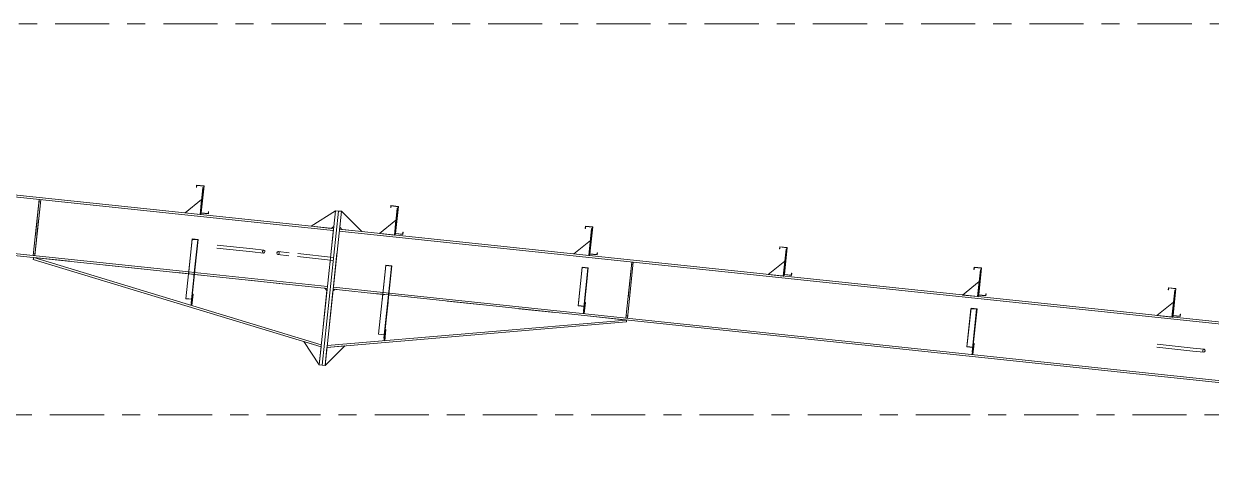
# Model space of a CAD drawing. Header units: millimetres. Extents: x -49 to 773, y -73 to 501.
# Drawn here: x 312.6 to 378.4, y 88.7 to 113.5 of the extents above; entities that cross this region are included whole.
import ezdxf

# ---------------------------------------------------------------- set-up
doc = ezdxf.new("R2010")
doc.units = ezdxf.units.MM
for name, pattern in [('XKITLINE00', [0]), ('XKITLINE02', [4, 2, -2]), ('XKITLINE03', [6, 3, -1, 1, -1])]:
    doc.linetypes.add(name, pattern=pattern)
doc.layers.add('Part', color=2, linetype='Continuous', lineweight=0)
doc.layers.add('S-grid', color=1, linetype='Continuous', lineweight=0)

# ---------------------------------------------------------------- blocks, each defined once
blk = doc.blocks.new('*A78')
at = {"layer": 'Part'}
blk.add_hatch(color=3, dxfattribs=at).paths.add_polyline_path([(332.621, 100.141), (332.624, 100.17), (332.955, 100.135), (332.895, 99.563), (332.878, 99.565), (332.936, 100.108)], flags=17)
blk = doc.blocks.new('*A79')
at = {"layer": 'Part'}
blk.add_hatch(color=3, dxfattribs=at).paths.add_polyline_path([(321.881, 101.593), (321.883, 101.619), (322.215, 101.584), (322.16, 101.064), (322.143, 101.066), (322.195, 101.56)], flags=17)
blk = doc.blocks.new('*A81')
at = {"layer": 'Part'}
blk.add_hatch(color=3, dxfattribs=at).paths.add_polyline_path([(343.502, 100.027), (343.504, 100.048), (343.836, 100.013), (343.792, 99.593), (343.775, 99.595), (343.817, 99.994)], flags=17)
blk = doc.blocks.new('*A93')
at = {"layer": 'Part'}
blk.add_hatch(color=3, dxfattribs=at).paths.add_polyline_path([(355.091, 99.611), (355.102, 99.721), (355.117, 99.719), (355.104, 99.595), (354.69, 99.639), (354.847, 101.132), (354.463, 101.173), (354.451, 101.063), (354.436, 101.065), (354.449, 101.189), (354.864, 101.145), (354.706, 99.652)], flags=17)
blk = doc.blocks.new('*A94')
at = {"layer": 'Part'}
blk.add_hatch(color=3, dxfattribs=at).paths.add_polyline_path([(355.091, 99.611), (355.102, 99.721), (355.117, 99.719), (355.104, 99.595), (354.69, 99.639), (354.847, 101.132), (354.463, 101.173), (354.451, 101.063), (354.436, 101.065), (354.449, 101.189), (354.864, 101.145), (354.706, 99.652)], flags=17)
blk = doc.blocks.new('*A95')
at = {"layer": 'Part'}
blk.add_hatch(color=3, dxfattribs=at).paths.add_polyline_path([(344.317, 100.748), (344.329, 100.857), (344.344, 100.856), (344.331, 100.731), (343.916, 100.775), (344.074, 102.268), (343.689, 102.309), (343.678, 102.199), (343.663, 102.201), (343.676, 102.325), (344.09, 102.282), (343.933, 100.788)], flags=17)
blk = doc.blocks.new('*A96')
at = {"layer": 'Part'}
blk.add_hatch(color=3, dxfattribs=at).paths.add_polyline_path([(344.317, 100.748), (344.329, 100.857), (344.344, 100.856), (344.331, 100.731), (343.916, 100.775), (344.074, 102.268), (343.689, 102.309), (343.678, 102.199), (343.663, 102.201), (343.676, 102.325), (344.09, 102.282), (343.933, 100.788)], flags=17)
blk = doc.blocks.new('*A97')
at = {"layer": 'Part'}
blk.add_hatch(color=3, dxfattribs=at).paths.add_polyline_path([(333.544, 101.884), (333.555, 101.993), (333.57, 101.992), (333.557, 101.868), (333.143, 101.911), (333.3, 103.405), (332.916, 103.445), (332.904, 103.336), (332.889, 103.337), (332.902, 103.462), (333.317, 103.418), (333.159, 101.925)], flags=17)
blk = doc.blocks.new('*A98')
at = {"layer": 'Part'}
blk.add_hatch(color=3, dxfattribs=at).paths.add_polyline_path([(333.544, 101.884), (333.555, 101.993), (333.57, 101.992), (333.557, 101.868), (333.143, 101.911), (333.3, 103.405), (332.916, 103.445), (332.904, 103.336), (332.889, 103.337), (332.902, 103.462), (333.317, 103.418), (333.159, 101.925)], flags=17)
blk = doc.blocks.new('*A99')
at = {"layer": 'Part'}
blk.add_hatch(color=3, dxfattribs=at).paths.add_polyline_path([(322.77, 103.02), (322.782, 103.13), (322.797, 103.128), (322.784, 103.004), (322.369, 103.048), (322.527, 104.541), (322.142, 104.582), (322.131, 104.472), (322.116, 104.474), (322.129, 104.598), (322.543, 104.554), (322.386, 103.061)], flags=17)
blk = doc.blocks.new('*A100')
at = {"layer": 'Part'}
blk.add_hatch(color=3, dxfattribs=at).paths.add_polyline_path([(322.77, 103.02), (322.782, 103.13), (322.797, 103.128), (322.784, 103.004), (322.369, 103.048), (322.527, 104.541), (322.142, 104.582), (322.131, 104.472), (322.116, 104.474), (322.129, 104.598), (322.543, 104.554), (322.386, 103.061)], flags=17)
blk = doc.blocks.new('*A107')
at = {"layer": 'Part'}
blk.add_hatch(color=3, dxfattribs=at).paths.add_polyline_path([(365.049, 97.754), (365.052, 97.775), (365.383, 97.74), (365.339, 97.32), (365.322, 97.322), (365.364, 97.721)], flags=17)
blk = doc.blocks.new('*A129')
at = {"layer": 'Part'}
blk.add_hatch(color=3, dxfattribs=at).paths.add_polyline_path([(376.638, 97.339), (376.65, 97.448), (376.664, 97.446), (376.651, 97.322), (376.237, 97.366), (376.395, 98.859), (376.01, 98.9), (375.998, 98.79), (375.984, 98.792), (375.997, 98.916), (376.411, 98.873), (376.253, 97.379)], flags=17)
blk = doc.blocks.new('*A130')
at = {"layer": 'Part'}
blk.add_hatch(color=3, dxfattribs=at).paths.add_polyline_path([(376.638, 97.339), (376.65, 97.448), (376.664, 97.446), (376.651, 97.322), (376.237, 97.366), (376.395, 98.859), (376.01, 98.9), (375.998, 98.79), (375.984, 98.792), (375.997, 98.916), (376.411, 98.873), (376.253, 97.379)], flags=17)
blk = doc.blocks.new('*A131')
at = {"layer": 'Part'}
blk.add_hatch(color=3, dxfattribs=at).paths.add_polyline_path([(365.864, 98.475), (365.876, 98.584), (365.891, 98.583), (365.878, 98.459), (365.463, 98.502), (365.621, 99.996), (365.236, 100.036), (365.225, 99.927), (365.21, 99.928), (365.223, 100.053), (365.637, 100.009), (365.48, 98.516)], flags=17)
blk = doc.blocks.new('*A132')
at = {"layer": 'Part'}
blk.add_hatch(color=3, dxfattribs=at).paths.add_polyline_path([(365.864, 98.475), (365.876, 98.584), (365.891, 98.583), (365.878, 98.459), (365.463, 98.502), (365.621, 99.996), (365.236, 100.036), (365.225, 99.927), (365.21, 99.928), (365.223, 100.053), (365.637, 100.009), (365.48, 98.516)], flags=17)
blk = doc.blocks.new('*A401')
at = {"layer": 'S-grid', "color": 1, "linetype": 'XKITLINE03', "lineweight": 0}
blk.add_line((278.287, 113.542), (490.573, 113.542), dxfattribs=at)
blk = doc.blocks.new('*A402')
at = {"layer": 'S-grid', "color": 1, "linetype": 'XKITLINE03', "lineweight": 0}
blk.add_line((-10, 91.875), (438.813, 91.875), dxfattribs=at)
blk = doc.blocks.new('*A700')
at = {"layer": 'Part', "color": 7, "linetype": 'XKITLINE02', "lineweight": 0}
for p, q in [((329.698, 98.839), (330.048, 102.154)), ((332.784, 98.513), (332.453, 98.548)), ((332.796, 98.621), (332.464, 98.656)), ((429.138, 91.702), (425.388, 88.746)), ((418.984, 89.53), (418.653, 89.565)), ((418.973, 89.423), (418.641, 89.458))]:
    blk.add_line(p, q, dxfattribs=at)
at = {"layer": 'Part', "color": 2, "linetype": 'XKITLINE00', "lineweight": 0}
for p, q in [((429.016, 91.606), (330.037, 102.046)), ((330.048, 102.154), (429.138, 91.702)), ((332.453, 98.548), (329.698, 98.839)), ((332.464, 98.656), (329.71, 98.947)), ((418.641, 89.458), (332.784, 98.513)), ((418.653, 89.565), (332.796, 98.621)), ((425.509, 88.842), (418.984, 89.53)), ((425.388, 88.746), (418.973, 89.423))]:
    blk.add_line(p, q, dxfattribs=at)
blk = doc.blocks.new('*A749')
at = {"layer": 'Part', "color": 7, "linetype": 'XKITLINE02', "lineweight": 0}
for p, q in [((257.071, 109.742), (256.744, 106.643)), ((257.074, 109.767), (257.083, 109.85)), ((329.716, 102.189), (329.367, 98.874)), ((322.011, 99.65), (321.679, 99.685)), ((322.022, 99.758), (321.691, 99.793))]:
    blk.add_line(p, q, dxfattribs=at)
at = {"layer": 'Part', "color": 2, "linetype": 'XKITLINE00', "lineweight": 0}
for p, q in [((257.074, 109.767), (257.071, 109.742)), ((329.705, 102.081), (257.071, 109.742)), ((257.083, 109.85), (329.716, 102.189)), ((256.744, 106.643), (256.733, 106.535)), ((321.691, 99.793), (256.744, 106.643)), ((321.679, 99.685), (256.733, 106.535)), ((329.367, 98.874), (322.011, 99.65)), ((329.378, 98.982), (322.022, 99.758))]:
    blk.add_line(p, q, dxfattribs=at)
blk = doc.blocks.new('*A756')
at = {"layer": 'Part', "color": 2, "linetype": 'XKITLINE00', "lineweight": 0}
for p, q in [((329.819, 98.826), (329.686, 98.718)), ((345.965, 97.016), (329.357, 95.607)), ((345.956, 97.124), (329.369, 95.717)), ((345.965, 97.016), (345.956, 97.124))]:
    blk.add_line(p, q, dxfattribs=at)
at = {"layer": 'Part', "color": 7, "linetype": 'XKITLINE02', "lineweight": 0}
for p, q in [((345.956, 97.124), (329.819, 98.826)), ((329.686, 98.718), (329.357, 95.607))]:
    blk.add_line(p, q, dxfattribs=at)
blk = doc.blocks.new('*A757')
at = {"layer": 'Part', "color": 2, "linetype": 'XKITLINE00', "lineweight": 0}
for p, q in [((313.11, 100.589), (313.078, 100.485)), ((329.026, 95.642), (313.078, 100.485)), ((329.037, 95.752), (313.11, 100.589)), ((329.246, 98.887), (329.354, 98.753))]:
    blk.add_line(p, q, dxfattribs=at)
at = {"layer": 'Part', "color": 7, "linetype": 'XKITLINE02', "lineweight": 0}
for p, q in [((313.11, 100.589), (329.246, 98.887)), ((329.354, 98.753), (329.026, 95.642))]:
    blk.add_line(p, q, dxfattribs=at)
blk = doc.blocks.new('*A758')
at = {"layer": 'Part', "color": 2, "linetype": 'XKITLINE00', "lineweight": 0}
blk.add_line((330.354, 95.691), (329.252, 94.612), dxfattribs=at)
at = {"layer": 'Part', "color": 7, "linetype": 'XKITLINE02', "lineweight": 0}
for p, q in [((329.252, 94.612), (329.357, 95.607)), ((329.357, 95.607), (330.354, 95.691))]:
    blk.add_line(p, q, dxfattribs=at)
blk = doc.blocks.new('*A759')
at = {"layer": 'Part', "color": 2, "linetype": 'XKITLINE00', "lineweight": 0}
blk.add_line((328.921, 94.647), (328.069, 95.932), dxfattribs=at)
at = {"layer": 'Part', "color": 7, "linetype": 'XKITLINE02', "lineweight": 0}
for p, q in [((328.069, 95.932), (329.026, 95.642)), ((329.026, 95.642), (328.921, 94.647))]:
    blk.add_line(p, q, dxfattribs=at)
blk = doc.blocks.new('*A760')
at = {"layer": 'Part', "color": 2, "linetype": 'XKITLINE00', "lineweight": 0}
for p, q in [((332.562, 96.41), (332.518, 95.984)), ((332.624, 96.601), (332.56, 95.987)), ((332.583, 96.605), (332.624, 96.601))]:
    blk.add_line(p, q, dxfattribs=at)
at = {"layer": 'Part', "color": 7, "linetype": 'XKITLINE02', "lineweight": 0}
for p, q in [((332.531, 96.108), (332.572, 96.104)), ((332.562, 96.41), (332.583, 96.605)), ((332.559, 95.979), (332.518, 95.984)), ((332.56, 95.987), (332.559, 95.979))]:
    blk.add_line(p, q, dxfattribs=at)
blk = doc.blocks.new('*A761')
at = {"layer": 'Part', "color": 7, "linetype": 'XKITLINE02', "lineweight": 0}
for p, q in [((332.583, 96.605), (332.518, 95.984)), ((332.531, 96.108), (332.572, 96.104)), ((332.559, 95.979), (332.624, 96.601)), ((332.624, 96.601), (332.583, 96.605)), ((332.518, 95.984), (332.559, 95.979))]:
    blk.add_line(p, q, dxfattribs=at)
blk = doc.blocks.new('*A762')
at = {"layer": 'Part', "color": 2, "linetype": 'XKITLINE00', "lineweight": 0}
blk.add_line((322.406, 103.798), (321.49, 103.057), dxfattribs=at)
at = {"layer": 'Part', "color": 7, "linetype": 'XKITLINE02', "lineweight": 0}
for p, q in [((322.319, 102.969), (322.406, 103.798)), ((321.49, 103.057), (322.319, 102.969))]:
    blk.add_line(p, q, dxfattribs=at)
blk = doc.blocks.new('*A763')
at = {"layer": 'Part', "color": 2, "linetype": 'XKITLINE00', "lineweight": 0}
for p, q in [((321.83, 97.94), (321.874, 98.349)), ((321.937, 98.557), (321.872, 97.936)), ((321.896, 98.562), (321.937, 98.557)), ((321.872, 97.936), (321.83, 97.94))]:
    blk.add_line(p, q, dxfattribs=at)
at = {"layer": 'Part', "color": 7, "linetype": 'XKITLINE02', "lineweight": 0}
for p, q in [((321.844, 98.065), (321.885, 98.06)), ((321.874, 98.349), (321.896, 98.562))]:
    blk.add_line(p, q, dxfattribs=at)
blk = doc.blocks.new('*A764')
at = {"layer": 'Part', "color": 2, "linetype": 'XKITLINE00', "lineweight": 0}
for p, q in [((322.476, 104.461), (322.319, 102.969)), ((322.518, 104.457), (322.476, 104.461)), ((322.369, 103.048), (322.36, 102.965))]:
    blk.add_line(p, q, dxfattribs=at)
at = {"layer": 'Part', "color": 7, "linetype": 'XKITLINE02', "lineweight": 0}
for p, q in [((322.369, 103.048), (322.518, 104.457)), ((322.36, 102.965), (322.319, 102.969))]:
    blk.add_line(p, q, dxfattribs=at)
blk = doc.blocks.new('*A765')
at = {"layer": 'Part', "color": 7, "linetype": 'XKITLINE02', "lineweight": 0}
for p, q in [((321.896, 98.562), (321.83, 97.94)), ((321.844, 98.065), (321.885, 98.06)), ((321.872, 97.936), (321.937, 98.557)), ((321.937, 98.557), (321.896, 98.562)), ((321.83, 97.94), (321.872, 97.936))]:
    blk.add_line(p, q, dxfattribs=at)
blk = doc.blocks.new('*A766')
at = {"layer": 'Part', "color": 7, "linetype": 'XKITLINE02', "lineweight": 0}
for p, q in [((321.883, 101.619), (321.534, 98.308)), ((322.195, 101.56), (321.828, 98.075)), ((321.844, 98.073), (322.215, 101.584)), ((321.534, 98.308), (321.849, 98.275)), ((321.535, 98.319), (321.867, 98.284)), ((321.828, 98.075), (321.844, 98.073))]:
    blk.add_line(p, q, dxfattribs=at)
blk = doc.blocks.new('*A772')
at = {"layer": 'Part', "color": 7, "linetype": 'XKITLINE02', "lineweight": 0}
for p, q in [((313.406, 103.8), (313.08, 100.701)), ((313.162, 100.692), (313.489, 103.792)), ((313.393, 103.676), (313.476, 103.667)), ((313.489, 103.792), (313.406, 103.8)), ((313.08, 100.701), (313.162, 100.692)), ((313.093, 100.825), (313.175, 100.816))]:
    blk.add_line(p, q, dxfattribs=at)
blk = doc.blocks.new('*A773')
at = {"layer": 'Part', "color": 2, "linetype": 'XKITLINE00', "lineweight": 0}
for p, q in [((313.08, 100.701), (313.406, 103.8)), ((313.489, 103.792), (313.162, 100.692))]:
    blk.add_line(p, q, dxfattribs=at)
at = {"layer": 'Part', "color": 7, "linetype": 'XKITLINE02', "lineweight": 0}
for p, q in [((313.393, 103.676), (313.476, 103.667)), ((313.489, 103.792), (313.406, 103.8)), ((313.162, 100.692), (313.08, 100.701)), ((313.175, 100.816), (313.093, 100.825))]:
    blk.add_line(p, q, dxfattribs=at)
blk = doc.blocks.new('*A774')
at = {"layer": 'Part', "color": 2, "linetype": 'XKITLINE00', "lineweight": 0}
for p, q in [((329.087, 94.63), (329.987, 103.166)), ((330.153, 103.148), (329.252, 94.612)), ((329.987, 103.166), (330.153, 103.148)), ((329.252, 94.612), (329.087, 94.63))]:
    blk.add_line(p, q, dxfattribs=at)
blk = doc.blocks.new('*A775')
at = {"layer": 'Part', "color": 2, "linetype": 'XKITLINE00', "lineweight": 0}
for p, q in [((329.821, 103.183), (328.921, 94.647)), ((329.087, 94.63), (329.987, 103.166)), ((329.987, 103.166), (329.821, 103.183)), ((328.921, 94.647), (329.087, 94.63))]:
    blk.add_line(p, q, dxfattribs=at)
blk = doc.blocks.new('*A776')
at = {"layer": 'Part', "color": 2, "linetype": 'XKITLINE00', "lineweight": 0}
for p, q in [((329.821, 103.183), (328.473, 102.32)), ((329.592, 102.202), (329.73, 102.313))]:
    blk.add_line(p, q, dxfattribs=at)
at = {"layer": 'Part', "color": 7, "linetype": 'XKITLINE02', "lineweight": 0}
for p, q in [((329.821, 103.183), (329.73, 102.313)), ((328.473, 102.32), (329.592, 102.202))]:
    blk.add_line(p, q, dxfattribs=at)
blk = doc.blocks.new('*A777')
at = {"layer": 'Part', "color": 7, "linetype": 'XKITLINE02', "lineweight": 0}
for p, q in [((330.061, 102.278), (330.153, 103.148)), ((330.172, 102.141), (331.291, 102.023))]:
    blk.add_line(p, q, dxfattribs=at)
at = {"layer": 'Part', "color": 2, "linetype": 'XKITLINE00', "lineweight": 0}
for p, q in [((331.291, 102.023), (330.153, 103.148)), ((330.172, 102.141), (330.061, 102.278))]:
    blk.add_line(p, q, dxfattribs=at)
blk = doc.blocks.new('*A778')
at = {"layer": 'Part', "color": 2, "linetype": 'XKITLINE00', "lineweight": 0}
blk.add_line((333.18, 102.662), (332.264, 101.92), dxfattribs=at)
at = {"layer": 'Part', "color": 7, "linetype": 'XKITLINE02', "lineweight": 0}
for p, q in [((333.093, 101.833), (333.18, 102.662)), ((332.264, 101.92), (333.093, 101.833))]:
    blk.add_line(p, q, dxfattribs=at)
blk = doc.blocks.new('*A779')
at = {"layer": 'Part', "color": 2, "linetype": 'XKITLINE00', "lineweight": 0}
for p, q in [((333.25, 103.325), (333.093, 101.833)), ((333.291, 103.32), (333.25, 103.325)), ((333.143, 101.911), (333.134, 101.828))]:
    blk.add_line(p, q, dxfattribs=at)
at = {"layer": 'Part', "color": 7, "linetype": 'XKITLINE02', "lineweight": 0}
for p, q in [((333.143, 101.911), (333.291, 103.32)), ((333.134, 101.828), (333.093, 101.833))]:
    blk.add_line(p, q, dxfattribs=at)
blk = doc.blocks.new('*A780')
at = {"layer": 'Part', "color": 7, "linetype": 'XKITLINE02', "lineweight": 0}
for p, q in [((332.624, 100.17), (332.219, 96.334)), ((332.936, 100.108), (332.515, 96.118)), ((332.532, 96.117), (332.955, 100.135)), ((332.219, 96.334), (332.534, 96.301)), ((332.22, 96.344), (332.552, 96.309)), ((332.515, 96.118), (332.532, 96.117))]:
    blk.add_line(p, q, dxfattribs=at)
blk = doc.blocks.new('*A782')
at = {"layer": 'Part', "color": 2, "linetype": 'XKITLINE00', "lineweight": 0}
for p, q in [((332.621, 100.141), (332.219, 96.334)), ((332.955, 100.135), (332.562, 96.41)), ((332.621, 100.141), (332.624, 100.17)), ((332.936, 100.108), (332.621, 100.141)), ((332.624, 100.17), (332.955, 100.135)), ((332.878, 99.565), (332.936, 100.108)), ((332.878, 99.565), (332.515, 96.118)), ((332.878, 99.565), (332.895, 99.563)), ((332.219, 96.334), (332.534, 96.301)), ((332.515, 96.118), (332.532, 96.117))]:
    blk.add_line(p, q, dxfattribs=at)
at = {"layer": 'Part', "color": 7, "linetype": 'XKITLINE02', "lineweight": 0}
for p, q in [((332.22, 96.344), (332.552, 96.309)), ((332.532, 96.117), (332.562, 96.41))]:
    blk.add_line(p, q, dxfattribs=at)
blk = doc.blocks.new('*A783')
at = {"layer": 'Part', "color": 2, "linetype": 'XKITLINE00', "lineweight": 0}
for p, q in [((321.881, 101.593), (321.534, 98.308)), ((322.215, 101.584), (321.874, 98.349)), ((321.881, 101.593), (321.883, 101.619)), ((322.195, 101.56), (321.881, 101.593)), ((321.883, 101.619), (322.215, 101.584)), ((322.143, 101.066), (322.195, 101.56)), ((322.143, 101.066), (321.828, 98.075)), ((322.143, 101.066), (322.16, 101.064)), ((321.534, 98.308), (321.849, 98.275)), ((321.828, 98.075), (321.844, 98.073))]:
    blk.add_line(p, q, dxfattribs=at)
at = {"layer": 'Part', "color": 7, "linetype": 'XKITLINE02', "lineweight": 0}
for p, q in [((321.535, 98.319), (321.867, 98.284)), ((321.844, 98.073), (321.874, 98.349))]:
    blk.add_line(p, q, dxfattribs=at)
blk = doc.blocks.new('*A785')
at = {"layer": 'Part', "color": 7, "linetype": 'XKITLINE02', "lineweight": 0}
for p, q in [((343.635, 98.106), (343.569, 97.485)), ((343.611, 97.48), (343.676, 98.102)), ((343.676, 98.102), (343.635, 98.106)), ((343.569, 97.485), (343.611, 97.48)), ((343.582, 97.609), (343.624, 97.605))]:
    blk.add_line(p, q, dxfattribs=at)
blk = doc.blocks.new('*A786')
at = {"layer": 'Part', "color": 7, "linetype": 'XKITLINE02', "lineweight": 0}
for p, q in [((343.607, 97.847), (343.635, 98.106)), ((343.611, 97.48), (343.569, 97.485)), ((343.582, 97.609), (343.624, 97.605))]:
    blk.add_line(p, q, dxfattribs=at)
at = {"layer": 'Part', "color": 2, "linetype": 'XKITLINE00', "lineweight": 0}
for p, q in [((343.676, 98.102), (343.611, 97.48)), ((343.635, 98.106), (343.676, 98.102)), ((343.569, 97.485), (343.607, 97.847))]:
    blk.add_line(p, q, dxfattribs=at)
blk = doc.blocks.new('*A787')
at = {"layer": 'Part', "color": 2, "linetype": 'XKITLINE00', "lineweight": 0}
for p, q in [((344.023, 102.188), (343.866, 100.696)), ((344.065, 102.184), (344.023, 102.188)), ((343.916, 100.775), (343.908, 100.692))]:
    blk.add_line(p, q, dxfattribs=at)
at = {"layer": 'Part', "color": 7, "linetype": 'XKITLINE02', "lineweight": 0}
for p, q in [((343.916, 100.775), (344.065, 102.184)), ((343.908, 100.692), (343.866, 100.696))]:
    blk.add_line(p, q, dxfattribs=at)
blk = doc.blocks.new('*A788')
at = {"layer": 'Part', "color": 2, "linetype": 'XKITLINE00', "lineweight": 0}
blk.add_line((343.954, 101.525), (343.037, 100.784), dxfattribs=at)
at = {"layer": 'Part', "color": 7, "linetype": 'XKITLINE02', "lineweight": 0}
for p, q in [((343.866, 100.696), (343.954, 101.525)), ((343.037, 100.784), (343.866, 100.696))]:
    blk.add_line(p, q, dxfattribs=at)
blk = doc.blocks.new('*A789')
at = {"layer": 'Part', "color": 2, "linetype": 'XKITLINE00', "lineweight": 0}
for p, q in [((354.797, 101.052), (354.64, 99.56)), ((354.838, 101.047), (354.797, 101.052)), ((354.69, 99.639), (354.681, 99.556))]:
    blk.add_line(p, q, dxfattribs=at)
at = {"layer": 'Part', "color": 7, "linetype": 'XKITLINE02', "lineweight": 0}
for p, q in [((354.69, 99.639), (354.838, 101.047)), ((354.681, 99.556), (354.64, 99.56))]:
    blk.add_line(p, q, dxfattribs=at)
blk = doc.blocks.new('*A790')
at = {"layer": 'Part', "color": 2, "linetype": 'XKITLINE00', "lineweight": 0}
blk.add_line((354.727, 100.389), (353.811, 99.647), dxfattribs=at)
at = {"layer": 'Part', "color": 7, "linetype": 'XKITLINE02', "lineweight": 0}
for p, q in [((354.64, 99.56), (354.727, 100.389)), ((353.811, 99.647), (354.64, 99.56))]:
    blk.add_line(p, q, dxfattribs=at)
blk = doc.blocks.new('*A791')
at = {"layer": 'Part', "color": 7, "linetype": 'XKITLINE02', "lineweight": 0}
for p, q in [((343.504, 100.048), (343.279, 97.908)), ((343.817, 99.994), (343.567, 97.626)), ((343.584, 97.625), (343.836, 100.013)), ((343.279, 97.908), (343.594, 97.875)), ((343.28, 97.921), (343.612, 97.886)), ((343.567, 97.626), (343.584, 97.625))]:
    blk.add_line(p, q, dxfattribs=at)
blk = doc.blocks.new('*A792')
at = {"layer": 'Part', "color": 7, "linetype": 'XKITLINE02', "lineweight": 0}
for p, q in [((346.252, 100.336), (345.925, 97.236)), ((346.008, 97.228), (346.335, 100.327)), ((346.239, 100.212), (346.322, 100.203)), ((346.335, 100.327), (346.252, 100.336)), ((345.925, 97.236), (346.008, 97.228)), ((345.938, 97.361), (346.021, 97.352))]:
    blk.add_line(p, q, dxfattribs=at)
blk = doc.blocks.new('*A793')
at = {"layer": 'Part', "color": 2, "linetype": 'XKITLINE00', "lineweight": 0}
for p, q in [((345.925, 97.236), (346.252, 100.336)), ((346.335, 100.327), (346.008, 97.228))]:
    blk.add_line(p, q, dxfattribs=at)
at = {"layer": 'Part', "color": 7, "linetype": 'XKITLINE02', "lineweight": 0}
for p, q in [((346.239, 100.212), (346.322, 100.203)), ((346.335, 100.327), (346.252, 100.336)), ((346.008, 97.228), (345.925, 97.236)), ((346.021, 97.352), (345.938, 97.361))]:
    blk.add_line(p, q, dxfattribs=at)
blk = doc.blocks.new('*A794')
at = {"layer": 'Part', "color": 2, "linetype": 'XKITLINE00', "lineweight": 0}
for p, q in [((343.502, 100.027), (343.504, 100.048)), ((343.504, 100.048), (343.836, 100.013)), ((343.502, 100.027), (343.279, 97.908)), ((343.817, 99.994), (343.502, 100.027)), ((343.775, 99.595), (343.567, 97.626)), ((343.836, 100.013), (343.607, 97.847)), ((343.775, 99.595), (343.817, 99.994)), ((343.775, 99.595), (343.792, 99.593)), ((343.279, 97.908), (343.594, 97.875)), ((343.567, 97.626), (343.584, 97.625))]:
    blk.add_line(p, q, dxfattribs=at)
at = {"layer": 'Part', "color": 7, "linetype": 'XKITLINE02', "lineweight": 0}
for p, q in [((343.28, 97.921), (343.612, 97.886)), ((343.584, 97.625), (343.607, 97.847))]:
    blk.add_line(p, q, dxfattribs=at)
blk = doc.blocks.new('*A822')
at = {"layer": 'Part', "color": 7, "linetype": 'XKITLINE02', "lineweight": 0}
for p, q in [((325.233, 100.902), (322.774, 101.161)), ((325.251, 101.068), (322.792, 101.327))]:
    blk.add_line(p, q, dxfattribs=at)
at = {"layer": 'Part', "color": 2, "linetype": 'XKITLINE00', "lineweight": 0}
for p, q in [((325.844, 100.838), (325.233, 100.902)), ((325.862, 101.003), (325.251, 101.068)), ((325.814, 100.984), (325.789, 100.927)), ((325.789, 100.927), (325.802, 100.867)), ((325.802, 100.867), (325.844, 100.838)), ((325.862, 101.003), (325.814, 100.984)), ((325.844, 100.838), (325.892, 100.857)), ((325.904, 100.974), (325.862, 101.003)), ((325.892, 100.857), (325.916, 100.914)), ((325.916, 100.914), (325.904, 100.974))]:
    blk.add_line(p, q, dxfattribs=at)
blk = doc.blocks.new('*A823')
at = {"layer": 'Part', "color": 2, "linetype": 'XKITLINE00', "lineweight": 0}
for p, q in [((326.608, 100.9), (326.583, 100.843)), ((326.583, 100.843), (326.596, 100.783)), ((326.596, 100.783), (326.638, 100.754)), ((326.656, 100.92), (326.608, 100.9)), ((326.638, 100.754), (326.686, 100.773)), ((327.249, 100.689), (326.638, 100.754)), ((327.267, 100.855), (326.656, 100.92)), ((326.698, 100.891), (326.656, 100.92)), ((326.686, 100.773), (326.71, 100.83)), ((326.71, 100.83), (326.698, 100.891))]:
    blk.add_line(p, q, dxfattribs=at)
at = {"layer": 'Part', "color": 7, "linetype": 'XKITLINE02', "lineweight": 0}
for p, q in [((329.727, 100.596), (327.267, 100.855)), ((329.709, 100.43), (327.249, 100.689))]:
    blk.add_line(p, q, dxfattribs=at)
blk = doc.blocks.new('*A824')
at = {"layer": 'Part', "color": 2, "linetype": 'XKITLINE00', "lineweight": 0}
for p, q in [((354.436, 101.065), (354.449, 101.189)), ((354.451, 101.063), (354.436, 101.065)), ((354.449, 101.189), (354.864, 101.145)), ((354.463, 101.173), (354.451, 101.063)), ((354.847, 101.132), (354.463, 101.173)), ((354.69, 99.639), (354.847, 101.132)), ((354.864, 101.145), (354.706, 99.652)), ((355.104, 99.595), (354.69, 99.639)), ((354.706, 99.652), (355.091, 99.611)), ((355.091, 99.611), (355.102, 99.721)), ((355.102, 99.721), (355.117, 99.719)), ((355.117, 99.719), (355.104, 99.595))]:
    blk.add_line(p, q, dxfattribs=at)
blk = doc.blocks.new('*A825')
at = {"layer": 'Part', "color": 2, "linetype": 'XKITLINE00', "lineweight": 0}
for p, q in [((354.436, 101.065), (354.449, 101.189)), ((354.451, 101.063), (354.436, 101.065)), ((354.449, 101.189), (354.864, 101.145)), ((354.463, 101.173), (354.451, 101.063)), ((354.847, 101.132), (354.463, 101.173)), ((354.69, 99.639), (354.847, 101.132)), ((354.864, 101.145), (354.706, 99.652)), ((355.104, 99.595), (354.69, 99.639)), ((354.706, 99.652), (355.091, 99.611)), ((355.091, 99.611), (355.102, 99.721)), ((355.102, 99.721), (355.117, 99.719)), ((355.117, 99.719), (355.104, 99.595))]:
    blk.add_line(p, q, dxfattribs=at)
blk = doc.blocks.new('*A826')
at = {"layer": 'Part', "color": 2, "linetype": 'XKITLINE00', "lineweight": 0}
for p, q in [((343.663, 102.201), (343.676, 102.325)), ((343.678, 102.199), (343.663, 102.201)), ((343.676, 102.325), (344.09, 102.282)), ((343.689, 102.309), (343.678, 102.199)), ((344.074, 102.268), (343.689, 102.309)), ((343.916, 100.775), (344.074, 102.268)), ((344.09, 102.282), (343.933, 100.788)), ((344.331, 100.731), (343.916, 100.775)), ((343.933, 100.788), (344.317, 100.748)), ((344.317, 100.748), (344.329, 100.857)), ((344.329, 100.857), (344.344, 100.856)), ((344.344, 100.856), (344.331, 100.731))]:
    blk.add_line(p, q, dxfattribs=at)
blk = doc.blocks.new('*A827')
at = {"layer": 'Part', "color": 2, "linetype": 'XKITLINE00', "lineweight": 0}
for p, q in [((343.663, 102.201), (343.676, 102.325)), ((343.678, 102.199), (343.663, 102.201)), ((343.676, 102.325), (344.09, 102.282)), ((343.689, 102.309), (343.678, 102.199)), ((344.074, 102.268), (343.689, 102.309)), ((343.916, 100.775), (344.074, 102.268)), ((344.09, 102.282), (343.933, 100.788)), ((344.331, 100.731), (343.916, 100.775)), ((343.933, 100.788), (344.317, 100.748)), ((344.317, 100.748), (344.329, 100.857)), ((344.329, 100.857), (344.344, 100.856)), ((344.344, 100.856), (344.331, 100.731))]:
    blk.add_line(p, q, dxfattribs=at)
blk = doc.blocks.new('*A828')
at = {"layer": 'Part', "color": 2, "linetype": 'XKITLINE00', "lineweight": 0}
for p, q in [((332.889, 103.337), (332.902, 103.462)), ((332.904, 103.336), (332.889, 103.337)), ((332.902, 103.462), (333.317, 103.418)), ((332.916, 103.445), (332.904, 103.336)), ((333.3, 103.405), (332.916, 103.445)), ((333.143, 101.911), (333.3, 103.405)), ((333.317, 103.418), (333.159, 101.925)), ((333.557, 101.868), (333.143, 101.911)), ((333.159, 101.925), (333.544, 101.884)), ((333.544, 101.884), (333.555, 101.993)), ((333.555, 101.993), (333.57, 101.992)), ((333.57, 101.992), (333.557, 101.868))]:
    blk.add_line(p, q, dxfattribs=at)
blk = doc.blocks.new('*A829')
at = {"layer": 'Part', "color": 2, "linetype": 'XKITLINE00', "lineweight": 0}
for p, q in [((332.889, 103.337), (332.902, 103.462)), ((332.904, 103.336), (332.889, 103.337)), ((332.902, 103.462), (333.317, 103.418)), ((332.916, 103.445), (332.904, 103.336)), ((333.3, 103.405), (332.916, 103.445)), ((333.143, 101.911), (333.3, 103.405)), ((333.317, 103.418), (333.159, 101.925)), ((333.557, 101.868), (333.143, 101.911)), ((333.159, 101.925), (333.544, 101.884)), ((333.544, 101.884), (333.555, 101.993)), ((333.555, 101.993), (333.57, 101.992)), ((333.57, 101.992), (333.557, 101.868))]:
    blk.add_line(p, q, dxfattribs=at)
blk = doc.blocks.new('*A830')
at = {"layer": 'Part', "color": 2, "linetype": 'XKITLINE00', "lineweight": 0}
for p, q in [((322.116, 104.474), (322.129, 104.598)), ((322.131, 104.472), (322.116, 104.474)), ((322.129, 104.598), (322.543, 104.554)), ((322.142, 104.582), (322.131, 104.472)), ((322.527, 104.541), (322.142, 104.582)), ((322.369, 103.048), (322.527, 104.541)), ((322.543, 104.554), (322.386, 103.061)), ((322.784, 103.004), (322.369, 103.048)), ((322.386, 103.061), (322.77, 103.02)), ((322.77, 103.02), (322.782, 103.13)), ((322.782, 103.13), (322.797, 103.128)), ((322.797, 103.128), (322.784, 103.004))]:
    blk.add_line(p, q, dxfattribs=at)
blk = doc.blocks.new('*A831')
at = {"layer": 'Part', "color": 2, "linetype": 'XKITLINE00', "lineweight": 0}
for p, q in [((322.116, 104.474), (322.129, 104.598)), ((322.131, 104.472), (322.116, 104.474)), ((322.129, 104.598), (322.543, 104.554)), ((322.142, 104.582), (322.131, 104.472)), ((322.527, 104.541), (322.142, 104.582)), ((322.369, 103.048), (322.527, 104.541)), ((322.543, 104.554), (322.386, 103.061)), ((322.784, 103.004), (322.369, 103.048)), ((322.386, 103.061), (322.77, 103.02)), ((322.77, 103.02), (322.782, 103.13)), ((322.782, 103.13), (322.797, 103.128)), ((322.797, 103.128), (322.784, 103.004))]:
    blk.add_line(p, q, dxfattribs=at)
blk = doc.blocks.new('*A844')
at = {"layer": 'Part', "color": 2, "linetype": 'XKITLINE00', "lineweight": 0}
blk.add_line((376.274, 98.116), (375.358, 97.375), dxfattribs=at)
at = {"layer": 'Part', "color": 7, "linetype": 'XKITLINE02', "lineweight": 0}
for p, q in [((376.187, 97.287), (376.274, 98.116)), ((375.358, 97.375), (376.187, 97.287))]:
    blk.add_line(p, q, dxfattribs=at)
blk = doc.blocks.new('*A845')
at = {"layer": 'Part', "color": 2, "linetype": 'XKITLINE00', "lineweight": 0}
for p, q in [((376.344, 98.779), (376.187, 97.287)), ((376.386, 98.775), (376.344, 98.779)), ((376.237, 97.366), (376.228, 97.283))]:
    blk.add_line(p, q, dxfattribs=at)
at = {"layer": 'Part', "color": 7, "linetype": 'XKITLINE02', "lineweight": 0}
for p, q in [((376.237, 97.366), (376.386, 98.775)), ((376.228, 97.283), (376.187, 97.287))]:
    blk.add_line(p, q, dxfattribs=at)
blk = doc.blocks.new('*A848')
at = {"layer": 'Part', "color": 2, "linetype": 'XKITLINE00', "lineweight": 0}
for p, q in [((365.049, 97.754), (364.826, 95.635)), ((365.049, 97.754), (365.052, 97.775)), ((365.364, 97.721), (365.049, 97.754)), ((365.052, 97.775), (365.383, 97.74)), ((365.383, 97.74), (365.155, 95.574)), ((365.322, 97.322), (365.364, 97.721)), ((365.322, 97.322), (365.115, 95.354)), ((365.339, 97.32), (365.322, 97.322)), ((364.826, 95.635), (365.141, 95.602)), ((365.115, 95.354), (365.131, 95.352))]:
    blk.add_line(p, q, dxfattribs=at)
at = {"layer": 'Part', "color": 7, "linetype": 'XKITLINE02', "lineweight": 0}
for p, q in [((364.827, 95.649), (365.159, 95.614)), ((365.155, 95.574), (365.131, 95.352))]:
    blk.add_line(p, q, dxfattribs=at)
blk = doc.blocks.new('*A875')
at = {"layer": 'Part', "color": 7, "linetype": 'XKITLINE02', "lineweight": 0}
for p, q in [((377.339, 95.406), (374.879, 95.666)), ((377.357, 95.572), (374.897, 95.831))]:
    blk.add_line(p, q, dxfattribs=at)
at = {"layer": 'Part', "color": 2, "linetype": 'XKITLINE00', "lineweight": 0}
for p, q in [((377.968, 95.507), (377.357, 95.572)), ((377.92, 95.488), (377.896, 95.431)), ((377.968, 95.507), (377.92, 95.488)), ((378.01, 95.478), (377.968, 95.507)), ((378.023, 95.418), (378.01, 95.478)), ((377.95, 95.342), (377.339, 95.406)), ((377.896, 95.431), (377.908, 95.371)), ((377.908, 95.371), (377.95, 95.342)), ((377.95, 95.342), (377.998, 95.361)), ((377.998, 95.361), (378.023, 95.418))]:
    blk.add_line(p, q, dxfattribs=at)
blk = doc.blocks.new('*A881')
at = {"layer": 'Part', "color": 2, "linetype": 'XKITLINE00', "lineweight": 0}
for p, q in [((375.984, 98.792), (375.997, 98.916)), ((375.998, 98.79), (375.984, 98.792)), ((375.997, 98.916), (376.411, 98.873)), ((376.01, 98.9), (375.998, 98.79)), ((376.395, 98.859), (376.01, 98.9)), ((376.237, 97.366), (376.395, 98.859)), ((376.411, 98.873), (376.253, 97.379)), ((376.638, 97.339), (376.65, 97.448)), ((376.65, 97.448), (376.664, 97.446)), ((376.664, 97.446), (376.651, 97.322)), ((376.651, 97.322), (376.237, 97.366)), ((376.253, 97.379), (376.638, 97.339))]:
    blk.add_line(p, q, dxfattribs=at)
blk = doc.blocks.new('*A882')
at = {"layer": 'Part', "color": 2, "linetype": 'XKITLINE00', "lineweight": 0}
for p, q in [((375.984, 98.792), (375.997, 98.916)), ((375.998, 98.79), (375.984, 98.792)), ((375.997, 98.916), (376.411, 98.873)), ((376.01, 98.9), (375.998, 98.79)), ((376.395, 98.859), (376.01, 98.9)), ((376.237, 97.366), (376.395, 98.859)), ((376.411, 98.873), (376.253, 97.379)), ((376.638, 97.339), (376.65, 97.448)), ((376.65, 97.448), (376.664, 97.446)), ((376.664, 97.446), (376.651, 97.322)), ((376.651, 97.322), (376.237, 97.366)), ((376.253, 97.379), (376.638, 97.339))]:
    blk.add_line(p, q, dxfattribs=at)
blk = doc.blocks.new('*A883')
at = {"layer": 'Part', "color": 2, "linetype": 'XKITLINE00', "lineweight": 0}
for p, q in [((365.21, 99.928), (365.223, 100.053)), ((365.223, 100.053), (365.637, 100.009)), ((365.225, 99.927), (365.21, 99.928)), ((365.236, 100.036), (365.225, 99.927)), ((365.621, 99.996), (365.236, 100.036)), ((365.463, 98.502), (365.621, 99.996)), ((365.637, 100.009), (365.48, 98.516)), ((365.878, 98.459), (365.463, 98.502)), ((365.48, 98.516), (365.864, 98.475)), ((365.864, 98.475), (365.876, 98.584)), ((365.876, 98.584), (365.891, 98.583)), ((365.891, 98.583), (365.878, 98.459))]:
    blk.add_line(p, q, dxfattribs=at)
blk = doc.blocks.new('*A884')
at = {"layer": 'Part', "color": 2, "linetype": 'XKITLINE00', "lineweight": 0}
for p, q in [((365.21, 99.928), (365.223, 100.053)), ((365.223, 100.053), (365.637, 100.009)), ((365.225, 99.927), (365.21, 99.928)), ((365.236, 100.036), (365.225, 99.927)), ((365.621, 99.996), (365.236, 100.036)), ((365.463, 98.502), (365.621, 99.996)), ((365.637, 100.009), (365.48, 98.516)), ((365.878, 98.459), (365.463, 98.502)), ((365.48, 98.516), (365.864, 98.475)), ((365.864, 98.475), (365.876, 98.584)), ((365.876, 98.584), (365.891, 98.583)), ((365.891, 98.583), (365.878, 98.459))]:
    blk.add_line(p, q, dxfattribs=at)
blk = doc.blocks.new('*A885')
at = {"layer": 'Part', "color": 7, "linetype": 'XKITLINE02', "lineweight": 0}
for p, q in [((365.052, 97.775), (364.826, 95.635)), ((365.364, 97.721), (365.115, 95.354)), ((365.131, 95.352), (365.383, 97.74)), ((364.826, 95.635), (365.141, 95.602)), ((364.827, 95.649), (365.159, 95.614)), ((365.115, 95.354), (365.131, 95.352))]:
    blk.add_line(p, q, dxfattribs=at)
blk = doc.blocks.new('*A886')
at = {"layer": 'Part', "color": 7, "linetype": 'XKITLINE02', "lineweight": 0}
for p, q in [((365.182, 95.834), (365.116, 95.212)), ((365.158, 95.208), (365.223, 95.829)), ((365.223, 95.829), (365.182, 95.834)), ((365.116, 95.212), (365.158, 95.208)), ((365.13, 95.336), (365.171, 95.332))]:
    blk.add_line(p, q, dxfattribs=at)
blk = doc.blocks.new('*A887')
at = {"layer": 'Part', "color": 2, "linetype": 'XKITLINE00', "lineweight": 0}
for p, q in [((365.116, 95.212), (365.155, 95.574)), ((365.223, 95.829), (365.158, 95.208)), ((365.182, 95.834), (365.223, 95.829))]:
    blk.add_line(p, q, dxfattribs=at)
at = {"layer": 'Part', "color": 7, "linetype": 'XKITLINE02', "lineweight": 0}
for p, q in [((365.155, 95.574), (365.182, 95.834)), ((365.158, 95.208), (365.116, 95.212)), ((365.13, 95.336), (365.171, 95.332))]:
    blk.add_line(p, q, dxfattribs=at)
blk = doc.blocks.new('*A888')
at = {"layer": 'Part', "color": 2, "linetype": 'XKITLINE00', "lineweight": 0}
for p, q in [((365.571, 99.915), (365.413, 98.424)), ((365.612, 99.911), (365.571, 99.915)), ((365.463, 98.502), (365.455, 98.419))]:
    blk.add_line(p, q, dxfattribs=at)
at = {"layer": 'Part', "color": 7, "linetype": 'XKITLINE02', "lineweight": 0}
for p, q in [((365.463, 98.502), (365.612, 99.911)), ((365.455, 98.419), (365.413, 98.424))]:
    blk.add_line(p, q, dxfattribs=at)
blk = doc.blocks.new('*A889')
at = {"layer": 'Part', "color": 2, "linetype": 'XKITLINE00', "lineweight": 0}
blk.add_line((365.501, 99.252), (364.585, 98.511), dxfattribs=at)
at = {"layer": 'Part', "color": 7, "linetype": 'XKITLINE02', "lineweight": 0}
for p, q in [((365.413, 98.424), (365.501, 99.252)), ((364.585, 98.511), (365.413, 98.424))]:
    blk.add_line(p, q, dxfattribs=at)

msp = doc.modelspace()

# ---------------------------------------------------------------- block references
at = {"lineweight": 0}
for name in ['*A401', '*A749', '*A99', '*A100', '*A830', '*A831', '*A764', '*A772', '*A773', '*A762', '*A97', '*A98', '*A828', '*A829', '*A776', '*A775', '*A774', '*A777', '*A779', '*A700', '*A778', '*A95', '*A96', '*A826', '*A827', '*A787', '*A766', '*A783', '*A79', '*A788', '*A822', '*A823', '*A93', '*A94', '*A824', '*A825', '*A789', '*A757', '*A780', '*A782', '*A78', '*A791', '*A794', '*A81', '*A792', '*A793', '*A790', '*A131', '*A132', '*A883', '*A884', '*A888', '*A756', '*A889', '*A129', '*A130', '*A881', '*A882', '*A845', '*A763', '*A765', '*A785', '*A786', '*A844', '*A848', '*A885', '*A107', '*A760', '*A761', '*A759', '*A758', '*A886', '*A887', '*A875', '*A402']:
    msp.add_blockref(name, (0, 0), dxfattribs=at)

doc.saveas('drawing.dxf')
